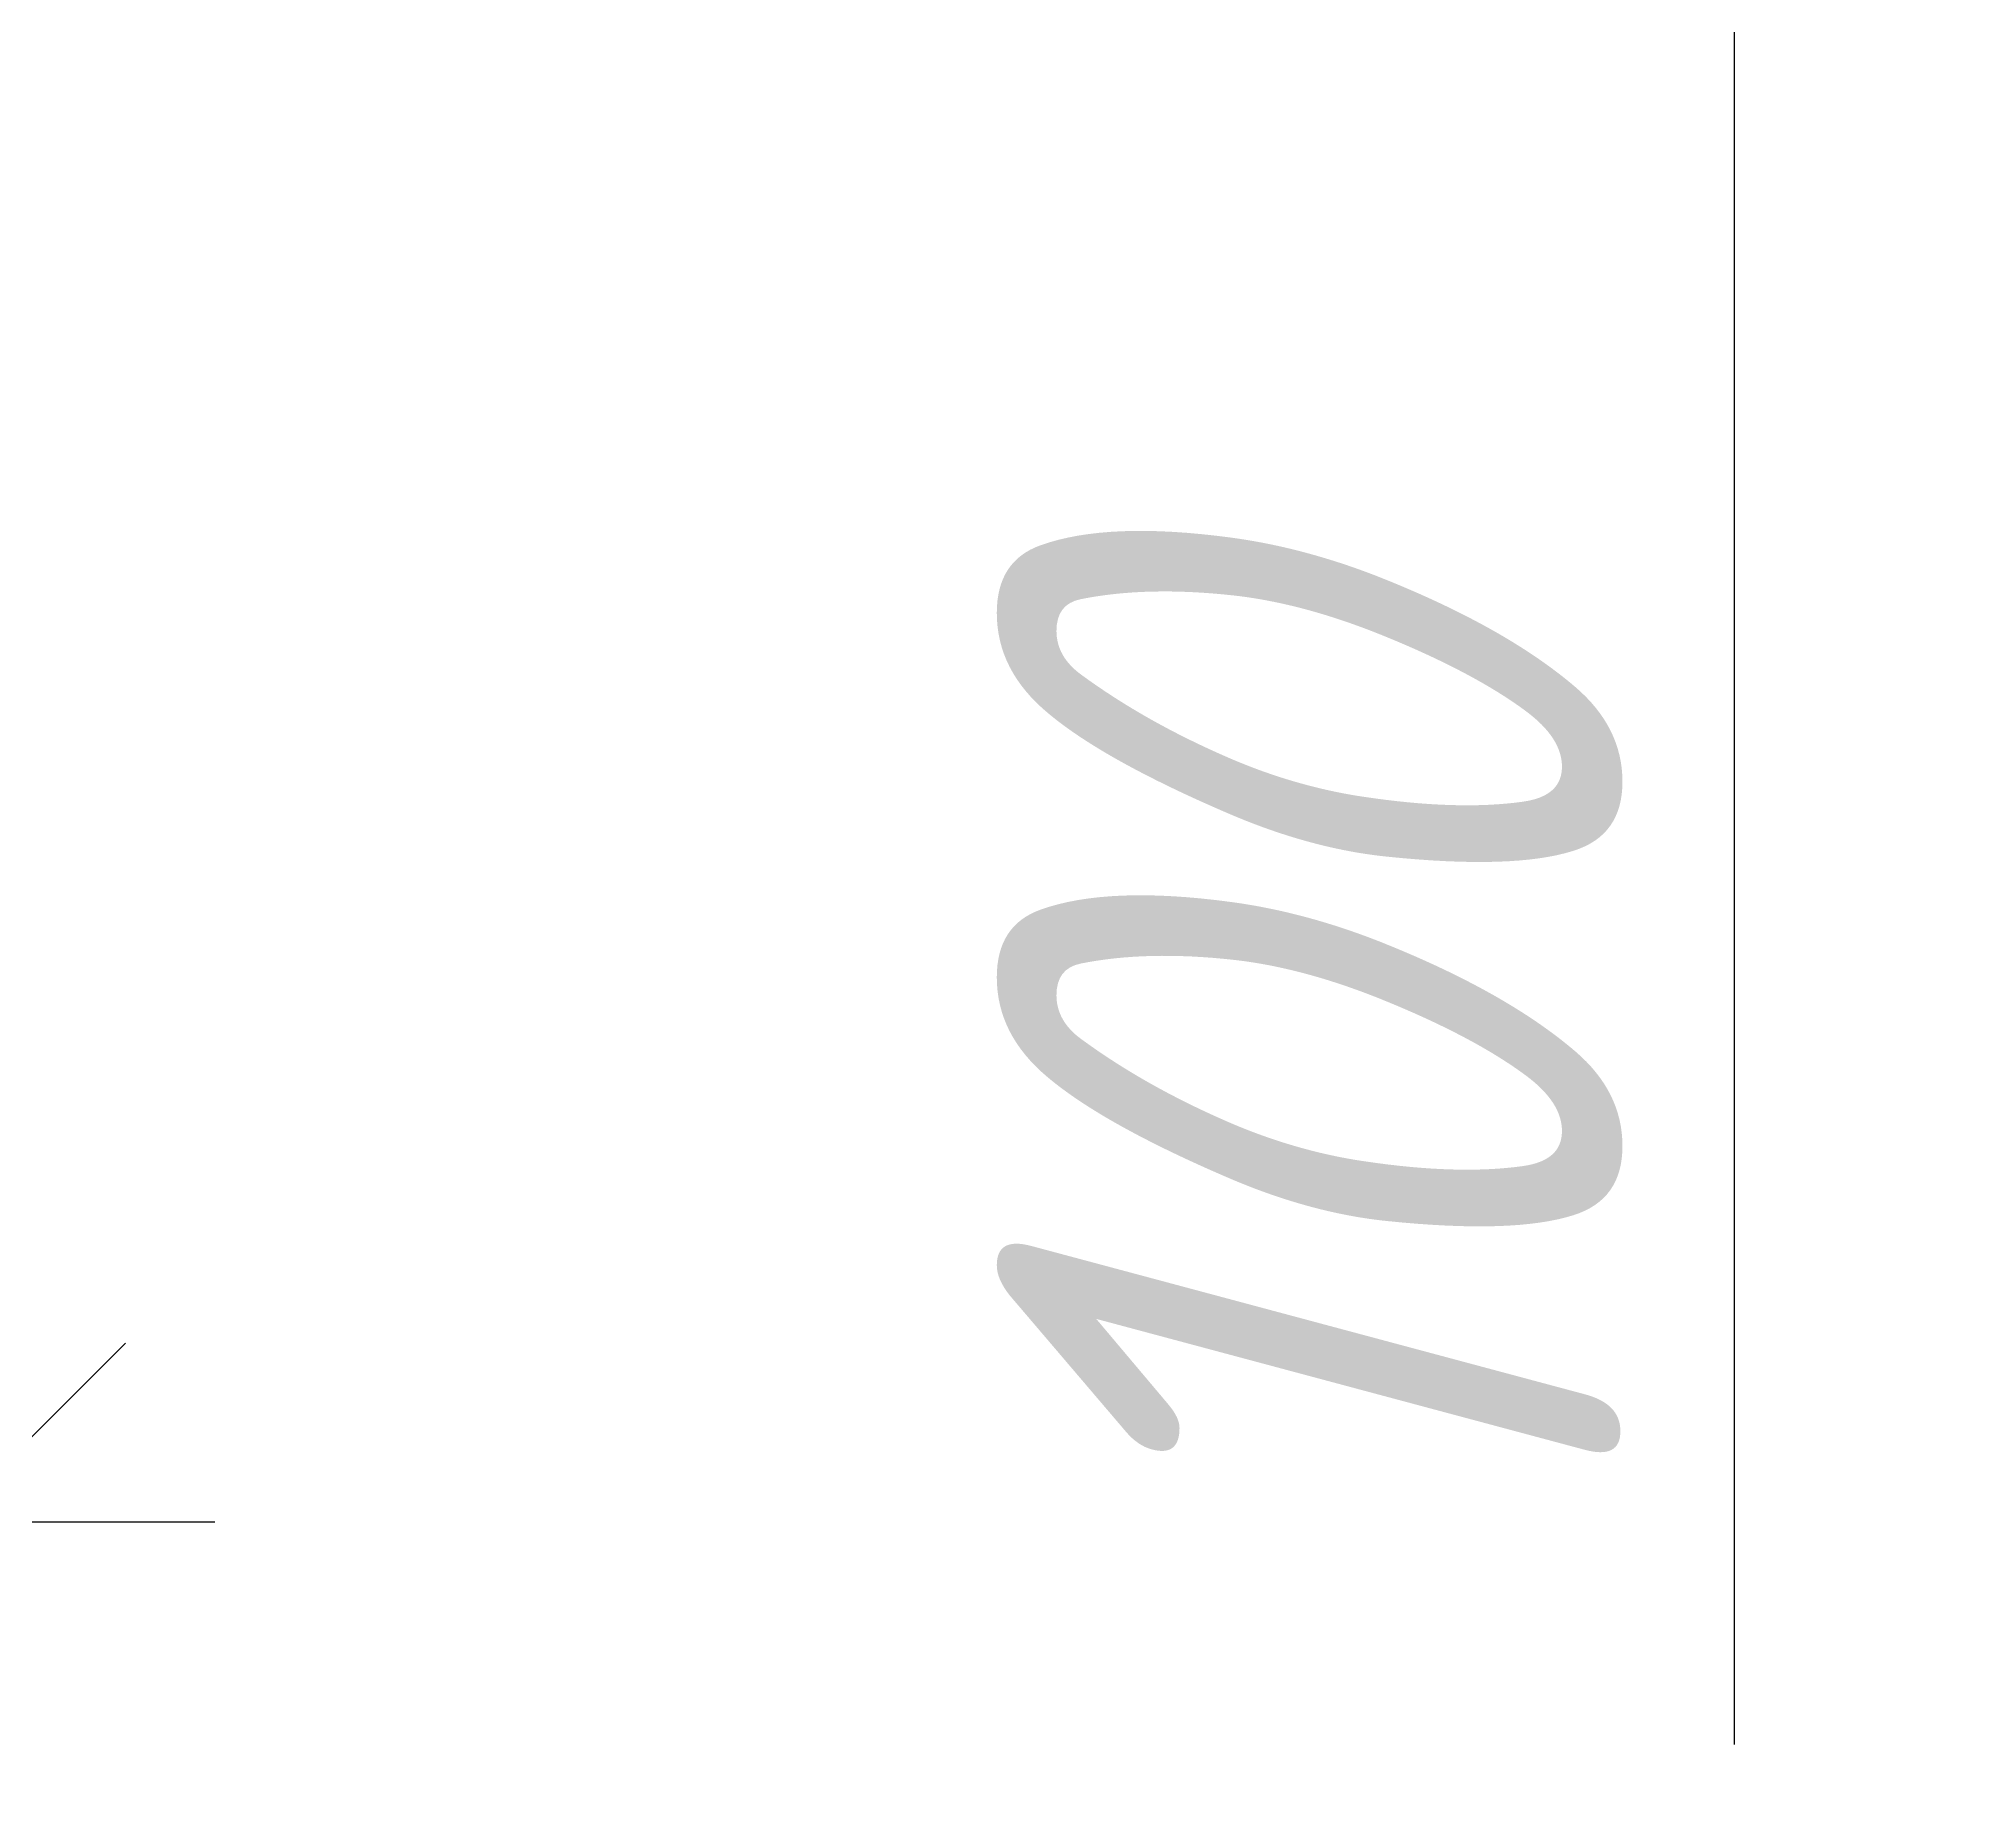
# Model space of a CAD drawing. Header units: millimetres. Extents: x -1004 to 900128, y -352756 to 107728.
# Drawn here: x 7914 to 8987, y -69707 to -68717 of the extents above; entities that cross this region are included whole.
import ezdxf

# ---------------------------------------------------------------- set-up
doc = ezdxf.new("R2010")
doc.units = ezdxf.units.MM
doc.layers.add('size', color=45, linetype='Continuous', lineweight=20)
doc.styles.add('Structures', font='isocpeur.ttf', dxfattribs={"width": 0.85, "oblique": 15})
doc.dimstyles.new('structures 3.5', dxfattribs={"dimtxt": 3.5, "dimasz": 2, "dimexe": 1.25, "dimexo": 0.625, "dimtad": 1, "dimtxsty": 'Structures', "dimblk": 'OBLIQUE', "dimcen": 2.5, "dimdle": 1.5, "dimadec": 0, "dimazin": 0, "dimtfac": 1, "dimtmove": 0, "dimatfit": 3, "dimfxl": 1, "dimarcsym": 0})

# ---------------------------------------------------------------- blocks, each defined once
blk = doc.blocks.new('_Oblique')
at = {"color": 0, "linetype": 'ByBlock', "lineweight": -2}
blk.add_line((-0.5, -0.5), (0.5, 0.5), dxfattribs=at)
blk = doc.blocks.new('*D423')
at = {"layer": 'Defpoints', "color": 0, "transparency": 16777216}
for p in [(3962.3, -68547.2), (7862.3, -68547.2), (7862.3, -69547.2)]:
    blk.add_point(p, dxfattribs=at)
at = {"layer": 'size', "color": 0, "lineweight": -2, "transparency": 16777216}
for p, q in [((3962.3, -68609.7), (3962.3, -69672.2)), ((7862.3, -68609.7), (7862.3, -69672.2)), ((3812.3, -69547.2), (8012.3, -69547.2))]:
    blk.add_line(p, q, dxfattribs=at)
at = {"layer": 'size', "color": 0, "lineweight": -2, "transparency": 16777216, "xscale": 200, "yscale": 200, "zscale": 200, "rotation": 180}
blk.add_blockref('_Oblique', (3962.3, -69547.2), dxfattribs=at)
at = {"layer": 'size', "color": 0, "lineweight": -2, "transparency": 16777216, "xscale": 200, "yscale": 200, "zscale": 200}
blk.add_blockref('_Oblique', (7862.3, -69547.2), dxfattribs=at)
at = {"layer": 'size', "color": 0, "transparency": 16777216, "insert": (5912.3, -69309.7), "char_height": 350, "attachment_point": 5, "style": 'Structures'}
blk.add_mtext('3000', dxfattribs=at)
blk = doc.blocks.new('*D425')
at = {"layer": 'Defpoints', "color": 0, "transparency": 16777216}
for p in [(7862.3, -68447.2), (7862.3, -68547.2), (8862.3, -68547.2)]:
    blk.add_point(p, dxfattribs=at)
at = {"layer": 'size', "color": 0, "lineweight": -2, "transparency": 16777216}
for p, q in [((8862.3, -68447.2), (8862.3, -68247.2)), ((7924.8, -68447.2), (8987.3, -68447.2)), ((8862.3, -68447.2), (8862.3, -68547.2)), ((7924.8, -68547.2), (8987.3, -68547.2)), ((8862.3, -68547.2), (8862.3, -69671.8))]:
    blk.add_line(p, q, dxfattribs=at)
at = {"layer": 'size', "color": 0, "lineweight": -2, "transparency": 16777216, "xscale": 200, "yscale": 200, "zscale": 200}
for p, rotation in [((8862.3, -68447.2), 270), ((8862.3, -68547.2), 90)]:
    blk.add_blockref('_Oblique', p, dxfattribs=dict(at, rotation=rotation))
at = {"layer": 'size', "color": 0, "transparency": 16777216, "insert": (8624.8, -69309.5), "char_height": 350, "attachment_point": 5, "rotation": 90, "style": 'Structures'}
blk.add_mtext('100', dxfattribs=at)

msp = doc.modelspace()

# ---------------------------------------------------------------- dimensions: what is measured, and where the dimension line sits
at = {"layer": 'size'}
dim = msp.add_linear_dim(base=(8862.292, -68547.242), p1=(7862.292, -68447.242), p2=(7862.292, -68547.242), angle=90, dimstyle='structures 3.5', dxfattribs=at)
dim.commit()
dim.dimension.update_dxf_attribs({"geometry": '*D425', "text_midpoint": (8624.792, -69309.508)})
dim = msp.add_linear_dim(base=(7862.292, -69547.242), p1=(3962.292, -68547.242), p2=(7862.292, -68547.242), text='3000', dimstyle='structures 3.5', dxfattribs=at)
dim.commit()
dim.dimension.update_dxf_attribs({"geometry": '*D423', "text_midpoint": (5912.292, -69309.742)})

doc.saveas('drawing.dxf')
